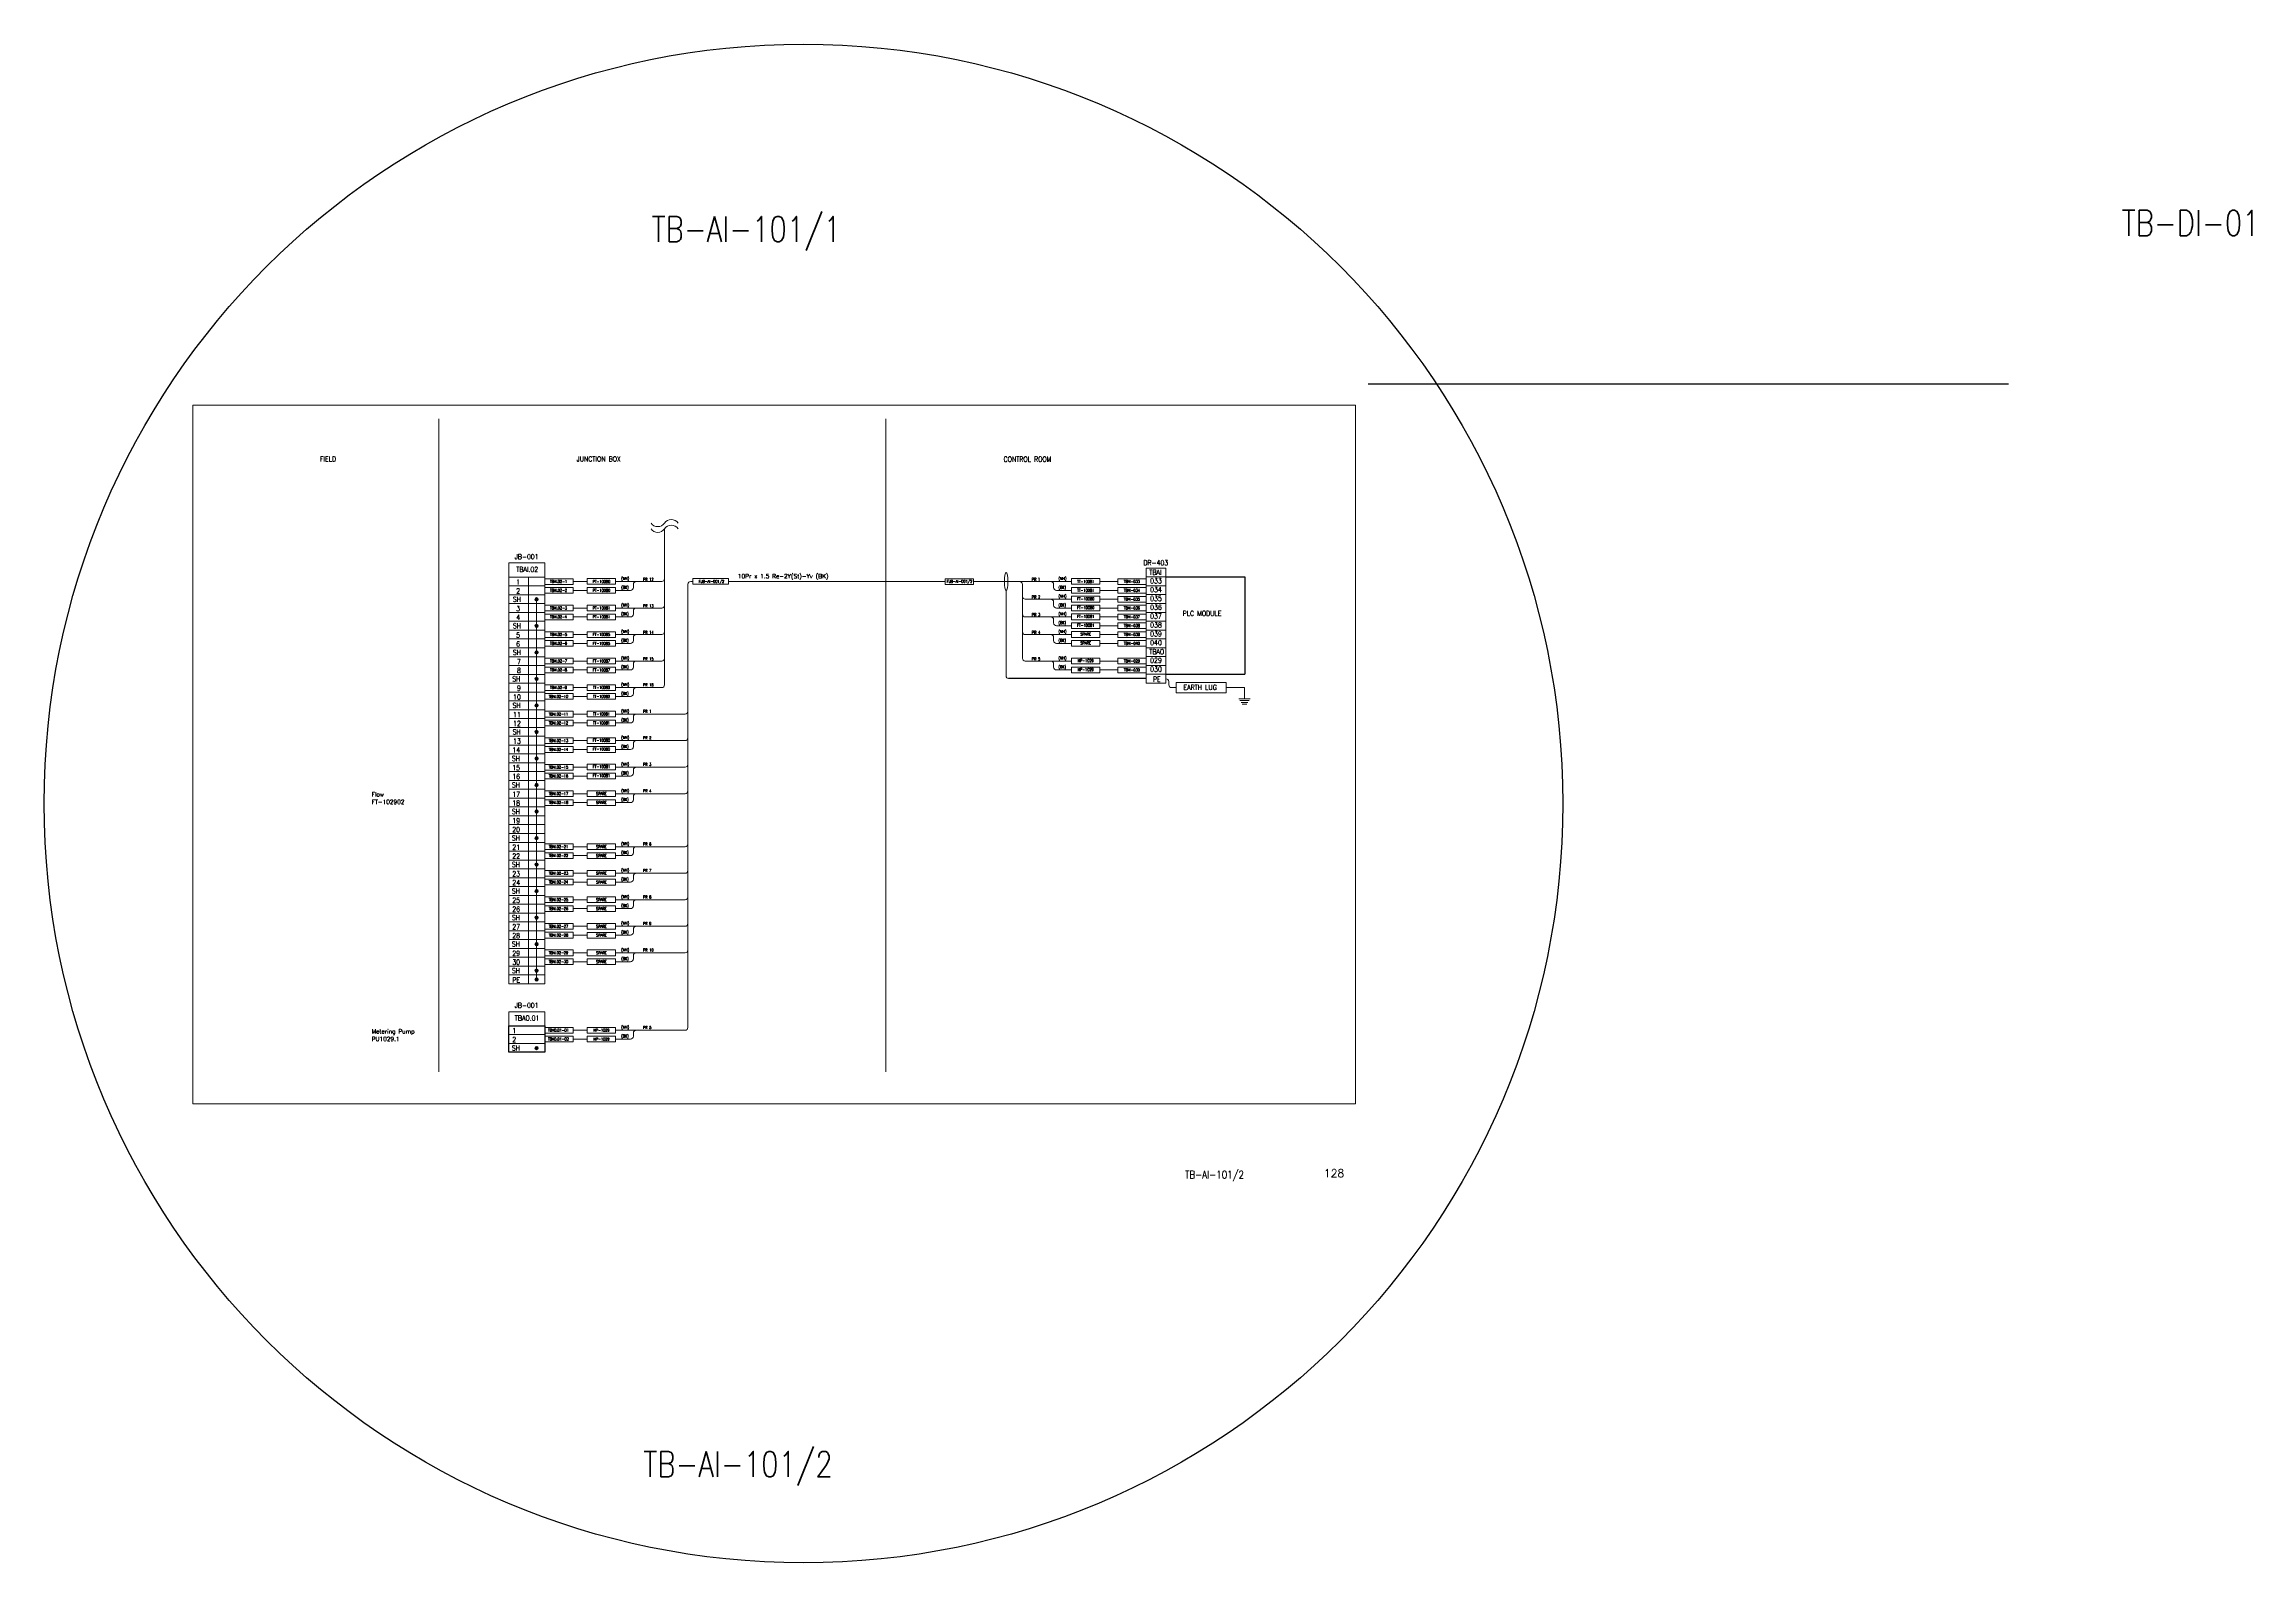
# Model space of a CAD drawing. Header units: millimetres. Extents: x -14942 to 24072, y -50285 to 2207.
# Drawn here: x 487 to 1267, y -2462 to -1925 of the extents above; entities that cross this region are included whole.
import ezdxf
from ezdxf.enums import TextEntityAlignment as Align

# ---------------------------------------------------------------- set-up
doc = ezdxf.new("R2010")
doc.units = ezdxf.units.MM
doc.header["$MEASUREMENT"] = 0
for name, color, linetype in [('BEAM', 3, 'CONTINUOUS'), ('INSTRUMENT', 1, 'CONTINUOUS'), ('TEXT', 2, 'CONTINUOUS')]:
    doc.layers.add(name, color=color, linetype=linetype)
doc.styles.add('ROMANS', font='romans')

msp = doc.modelspace()

# ---------------------------------------------------------------- hatches: boundary and pattern name
at = {"layer": 'INSTRUMENT', "lineweight": 13}
for points in [[(661.31, -2121.11, 1), (660.1, -2121.11, 1)], [(661.31, -2130.49, 1), (660.1, -2130.49, 1)], [(661.31, -2139.86, 1), (660.1, -2139.86, 1)], [(661.31, -2149.24, 1), (660.1, -2149.24, 1)], [(661.31, -2158.61, 1), (660.1, -2158.61, 1)], [(661.31, -2167.99, 1), (660.1, -2167.99, 1)], [(661.31, -2177.36, 1), (660.1, -2177.36, 1)], [(661.31, -2186.74, 1), (660.1, -2186.74, 1)], [(661.31, -2196.11, 1), (660.1, -2196.11, 1)], [(661.31, -2205.49, 1), (660.1, -2205.49, 1)], [(661.31, -2214.86, 1), (660.1, -2214.86, 1)], [(661.31, -2224.24, 1), (660.1, -2224.24, 1)], [(661.31, -2233.61, 1), (660.1, -2233.61, 1)], [(661.31, -2242.99, 1), (660.1, -2242.99, 1)], [(661.31, -2252.36, 1), (660.1, -2252.36, 1)], [(661.31, -2252.36, 1), (660.1, -2252.36, 1)], [(661.31, -2255.49, 1), (660.1, -2255.49, 1)], [(661.31, -2255.49, 1), (660.1, -2255.49, 1)], [(661.31, -2279.72, 1), (660.1, -2279.72, 1)]]:
    msp.add_hatch(color=7, dxfattribs=at).paths.add_polyline_path(points)

# ---------------------------------------------------------------- linework, layer by layer
at = {"layer": 'BEAM', "color": 7, "lineweight": 13, "ltscale": 0.3}
for p, q in [((626.21, -2288.07), (626.21, -2057.32)), ((784.11, -2288.07), (784.11, -2057.32))]:
    msp.add_line(p, q, dxfattribs=at)
at = {"layer": 'INSTRUMENT', "color": 1}
msp.add_line((954.66, -2044.95), (1180.96, -2044.95), dxfattribs=at)
at = {"layer": 'INSTRUMENT', "color": 7, "lineweight": 13}
for p, q in [((705.93, -2096.17), (705.93, -2151.31)), ((650.88, -2113.25), (663.58, -2113.25)), ((650.88, -2113.25), (650.88, -2257)), ((657.9, -2113.25), (657.9, -2247.62)), ((663.58, -2113.25), (663.58, -2257)), ((673.61, -2114.81), (678.61, -2114.81)), ((688.65, -2114.81), (704.93, -2114.81)), ((715.18, -2114.79), (715.89, -2114.79)), ((728.59, -2114.79), (805.15, -2114.79)), ((849.75, -2114.81), (815.18, -2114.81)), ((849.75, -2114.81), (837.14, -2114.81)), ((866.13, -2114.81), (859.79, -2114.81)), ((876.16, -2110.08), (883.19, -2110.08)), ((876.16, -2113.2), (876.16, -2110.08)), ((876.16, -2113.2), (883.19, -2113.2)), ((876.16, -2113.2), (876.16, -2138.2)), ((883.19, -2113.2), (876.16, -2113.2)), ((883.19, -2113.2), (883.19, -2110.08)), ((883.19, -2113.2), (883.19, -2138.2)), ((663.58, -2116.37), (650.88, -2116.37)), ((650.88, -2119.5), (663.58, -2119.5)), ((663.58, -2119.5), (650.88, -2119.5)), ((663.58, -2122.62), (650.88, -2122.62)), ((660.71, -2121.11), (660.71, -2244.5)), ((673.61, -2117.94), (678.61, -2117.94)), ((688.65, -2117.94), (693.92, -2117.94)), ((694.92, -2116.94), (694.92, -2115.81)), ((714.18, -2132.56), (714.18, -2115.79)), ((826.7, -2117.97), (826.7, -2148.19)), ((832.47, -2115.81), (832.47, -2141.94)), ((849.75, -2121.06), (833.47, -2121.06)), ((843.48, -2116.94), (843.48, -2115.81)), ((843.48, -2123.19), (843.48, -2122.06)), ((849.75, -2117.94), (844.48, -2117.94)), ((866.13, -2117.94), (859.79, -2117.94)), ((866.13, -2121.06), (859.79, -2121.06)), ((883.19, -2116.33), (876.16, -2116.33)), ((876.16, -2119.45), (883.19, -2119.45)), ((883.19, -2119.45), (876.16, -2119.45)), ((883.19, -2122.58), (876.16, -2122.58)), ((650.88, -2125.75), (663.58, -2125.75)), ((663.58, -2125.75), (650.88, -2125.75)), ((663.58, -2128.87), (650.88, -2128.87)), ((673.61, -2124.19), (678.61, -2124.19)), ((673.61, -2127.31), (678.61, -2127.31)), ((688.65, -2124.19), (704.93, -2124.19)), ((688.65, -2127.31), (693.92, -2127.31)), ((694.92, -2126.31), (694.92, -2125.19)), ((849.75, -2127.31), (833.47, -2127.31)), ((843.48, -2129.44), (843.48, -2128.31)), ((849.75, -2124.19), (844.48, -2124.19)), ((849.75, -2130.44), (844.48, -2130.44)), ((866.13, -2124.19), (859.79, -2124.19)), ((866.13, -2127.31), (859.79, -2127.31)), ((866.13, -2130.44), (859.79, -2130.44)), ((876.16, -2125.7), (883.19, -2125.7)), ((883.19, -2125.7), (876.16, -2125.7)), ((883.19, -2128.83), (876.16, -2128.83)), ((663.58, -2132), (650.88, -2132)), ((650.88, -2132), (663.58, -2132)), ((663.58, -2135.12), (650.88, -2135.12)), ((650.88, -2138.25), (663.58, -2138.25)), ((663.58, -2138.25), (650.88, -2138.25)), ((673.61, -2133.56), (678.61, -2133.56)), ((673.61, -2136.69), (678.61, -2136.69)), ((688.65, -2133.56), (704.93, -2133.56)), ((688.65, -2136.69), (693.92, -2136.69)), ((694.92, -2135.69), (694.92, -2134.56)), ((714.18, -2272.42), (714.18, -2132.56)), ((849.75, -2133.56), (833.47, -2133.56)), ((843.48, -2135.69), (843.48, -2134.56)), ((849.75, -2136.69), (844.48, -2136.69)), ((866.13, -2133.56), (859.79, -2133.56)), ((866.13, -2136.69), (859.79, -2136.69)), ((883.19, -2131.95), (876.16, -2131.95)), ((876.16, -2131.95), (883.19, -2131.95)), ((883.19, -2131.95), (876.16, -2131.95)), ((883.19, -2135.08), (876.16, -2135.08)), ((876.16, -2138.2), (883.19, -2138.2)), ((883.19, -2138.2), (876.16, -2138.2)), ((876.16, -2138.2), (883.19, -2138.2)), ((883.19, -2138.2), (876.16, -2138.2)), ((883.19, -2138.2), (876.16, -2138.2)), ((883.19, -2138.2), (876.16, -2138.2)), ((876.16, -2138.2), (883.19, -2138.2)), ((883.19, -2138.2), (876.16, -2138.2)), ((876.16, -2138.2), (883.19, -2138.2)), ((876.16, -2141.33), (876.16, -2138.2)), ((883.19, -2141.33), (883.19, -2138.2)), ((663.58, -2141.37), (650.88, -2141.37)), ((663.58, -2144.5), (650.88, -2144.5)), ((650.88, -2144.5), (663.58, -2144.5)), ((673.61, -2142.94), (678.61, -2142.94)), ((688.65, -2142.94), (704.93, -2142.94)), ((694.92, -2145.06), (694.92, -2143.94)), ((849.75, -2142.94), (833.47, -2142.94)), ((843.48, -2145.06), (843.48, -2143.94)), ((866.13, -2142.94), (859.79, -2142.94)), ((883.19, -2141.33), (876.16, -2141.33)), ((876.16, -2144.45), (876.16, -2141.33)), ((883.19, -2144.45), (876.16, -2144.45)), ((876.16, -2147.58), (876.16, -2144.45)), ((883.19, -2144.45), (883.19, -2141.33)), ((883.19, -2147.58), (883.19, -2144.45)), ((663.58, -2147.62), (650.88, -2147.62)), ((663.58, -2150.75), (650.88, -2150.75)), ((650.88, -2150.75), (663.58, -2150.75)), ((673.61, -2146.06), (678.61, -2146.06)), ((673.61, -2152.31), (678.61, -2152.31)), ((688.65, -2146.06), (693.92, -2146.06)), ((688.65, -2152.31), (704.93, -2152.31)), ((694.92, -2154.44), (694.92, -2153.31)), ((849.75, -2146.06), (844.48, -2146.06)), ((866.13, -2146.06), (859.79, -2146.06)), ((876.16, -2147.58), (876.16, -2150.7)), ((876.16, -2147.58), (883.19, -2147.58)), ((883.19, -2147.58), (876.16, -2147.58)), ((876.16, -2147.58), (883.19, -2147.58)), ((883.19, -2147.58), (876.16, -2147.58)), ((883.19, -2147.58), (876.16, -2147.58)), ((883.19, -2150.7), (876.16, -2150.7)), ((883.19, -2147.58), (883.19, -2150.7)), ((884.2, -2151.32), (884.2, -2150.2)), ((885.2, -2152.32), (886.75, -2152.32)), ((886.75, -2150.5), (904.41, -2150.5)), ((886.75, -2154.13), (886.75, -2150.5)), ((904.41, -2150.5), (904.41, -2154.13)), ((904.41, -2152.32), (910.95, -2152.32)), ((910.95, -2152.32), (910.95, -2156.28)), ((663.58, -2153.87), (650.88, -2153.87)), ((650.88, -2157), (663.58, -2157)), ((663.58, -2157), (650.88, -2157)), ((650.88, -2160.12), (663.58, -2160.12)), ((663.58, -2160.12), (650.88, -2160.12)), ((673.61, -2155.44), (678.61, -2155.44)), ((688.65, -2155.44), (693.92, -2155.44)), ((904.41, -2154.13), (886.75, -2154.13)), ((908.98, -2156.28), (908.98, -2156.28)), ((908.98, -2156.28), (910.95, -2156.28)), ((909.35, -2156.89), (910.95, -2156.89)), ((909.76, -2157.55), (910.95, -2157.55)), ((910.13, -2158.16), (910.95, -2158.16)), ((910.95, -2156.28), (912.92, -2156.28)), ((910.95, -2156.28), (910.95, -2156.28)), ((910.95, -2156.89), (912.55, -2156.89)), ((910.95, -2157.55), (912.14, -2157.55)), ((910.95, -2158.16), (911.77, -2158.16)), ((650.88, -2163.25), (663.58, -2163.25)), ((663.58, -2163.25), (650.88, -2163.25)), ((663.58, -2166.37), (650.88, -2166.37)), ((673.61, -2161.69), (678.61, -2161.69)), ((673.61, -2164.81), (678.61, -2164.81)), ((688.65, -2161.69), (713.18, -2161.69)), ((688.65, -2164.81), (693.92, -2164.81)), ((694.92, -2163.81), (694.92, -2162.69)), ((650.88, -2169.5), (663.58, -2169.5)), ((663.58, -2169.5), (650.88, -2169.5)), ((663.58, -2172.62), (650.88, -2172.62)), ((650.88, -2175.75), (663.58, -2175.75)), ((663.58, -2175.75), (650.88, -2175.75)), ((673.61, -2171.06), (678.61, -2171.06)), ((673.61, -2174.19), (678.61, -2174.19)), ((688.65, -2171.06), (713.18, -2171.06)), ((688.65, -2174.19), (693.92, -2174.19)), ((694.92, -2173.19), (694.92, -2172.06)), ((663.58, -2178.87), (650.88, -2178.87)), ((663.58, -2182), (650.88, -2182)), ((650.88, -2182), (663.58, -2182)), ((673.61, -2180.44), (678.61, -2180.44)), ((673.61, -2183.56), (678.61, -2183.56)), ((688.65, -2180.44), (713.18, -2180.44)), ((688.65, -2183.56), (693.92, -2183.56)), ((694.92, -2182.56), (694.92, -2181.44)), ((663.58, -2185.12), (650.88, -2185.12)), ((650.88, -2188.25), (663.58, -2188.25)), ((663.58, -2188.25), (650.88, -2188.25)), ((663.58, -2191.37), (650.88, -2191.37)), ((673.61, -2189.81), (678.61, -2189.81)), ((688.65, -2189.81), (713.18, -2189.81)), ((694.92, -2191.94), (694.92, -2190.81)), ((663.58, -2194.5), (650.88, -2194.5)), ((650.88, -2194.5), (663.58, -2194.5)), ((663.58, -2197.62), (650.88, -2197.62)), ((673.61, -2192.94), (678.61, -2192.94)), ((688.65, -2192.94), (693.92, -2192.94)), ((663.58, -2200.75), (650.88, -2200.75)), ((650.88, -2200.75), (663.58, -2200.75)), ((663.58, -2203.87), (650.88, -2203.87)), ((650.88, -2207), (663.58, -2207)), ((663.58, -2207), (650.88, -2207)), ((650.88, -2210.12), (663.58, -2210.12)), ((663.58, -2210.12), (650.88, -2210.12)), ((650.88, -2213.25), (663.58, -2213.25)), ((663.58, -2213.25), (650.88, -2213.25)), ((673.61, -2208.56), (678.61, -2208.56)), ((673.61, -2211.69), (678.61, -2211.69)), ((688.65, -2208.56), (713.18, -2208.56)), ((688.65, -2211.69), (693.92, -2211.69)), ((694.92, -2210.69), (694.92, -2209.56)), ((650.88, -2216.37), (663.58, -2216.37)), ((663.58, -2216.37), (650.88, -2216.37)), ((663.58, -2219.5), (650.88, -2219.5)), ((650.88, -2222.62), (663.58, -2222.62)), ((663.58, -2222.62), (650.88, -2222.62)), ((673.61, -2217.94), (678.61, -2217.94)), ((673.61, -2221.06), (678.61, -2221.06)), ((688.65, -2217.94), (713.18, -2217.94)), ((688.65, -2221.06), (693.92, -2221.06)), ((694.92, -2220.06), (694.92, -2218.94)), ((663.58, -2225.75), (650.88, -2225.75)), ((663.58, -2228.87), (650.88, -2228.87)), ((650.88, -2228.87), (663.58, -2228.87)), ((673.61, -2227.31), (678.61, -2227.31)), ((673.61, -2230.44), (678.61, -2230.44)), ((688.65, -2227.31), (707.08, -2227.31)), ((688.65, -2230.44), (693.92, -2230.44)), ((694.92, -2229.44), (694.92, -2228.31)), ((707.08, -2227.31), (713.18, -2227.31)), ((663.58, -2232), (650.88, -2232)), ((663.58, -2235.12), (650.88, -2235.12)), ((650.88, -2235.12), (663.58, -2235.12)), ((663.58, -2238.25), (650.88, -2238.25)), ((673.61, -2236.69), (678.61, -2236.69)), ((688.65, -2236.69), (707.08, -2236.69)), ((694.92, -2238.81), (694.92, -2237.69)), ((707.08, -2236.69), (713.18, -2236.69)), ((650.88, -2241.37), (663.58, -2241.37)), ((663.58, -2241.37), (650.88, -2241.37)), ((650.88, -2244.5), (663.58, -2244.5)), ((663.58, -2244.5), (650.88, -2244.5)), ((650.88, -2244.5), (663.58, -2244.5)), ((663.58, -2244.5), (650.88, -2244.5)), ((650.88, -2244.5), (663.58, -2244.5)), ((663.58, -2244.5), (650.88, -2244.5)), ((650.88, -2244.5), (663.58, -2244.5)), ((663.58, -2244.5), (650.88, -2244.5)), ((650.88, -2244.5), (663.58, -2244.5)), ((663.58, -2244.5), (650.88, -2244.5)), ((657.9, -2244.5), (657.9, -2257)), ((660.71, -2244.5), (660.71, -2255.49)), ((673.61, -2239.81), (678.61, -2239.81)), ((673.61, -2246.06), (678.61, -2246.06)), ((688.65, -2239.81), (693.92, -2239.81)), ((688.65, -2246.06), (713.18, -2246.06)), ((694.92, -2248.19), (694.92, -2247.06)), ((663.58, -2247.62), (650.88, -2247.62)), ((650.88, -2250.75), (663.58, -2250.75)), ((663.58, -2250.75), (650.88, -2250.75)), ((663.58, -2253.87), (650.88, -2253.87)), ((673.61, -2249.19), (678.61, -2249.19)), ((688.65, -2249.19), (693.92, -2249.19)), ((650.88, -2257), (663.58, -2257)), ((663.58, -2257), (650.88, -2257)), ((663.58, -2271.86), (650.88, -2271.86)), ((663.58, -2274.98), (650.88, -2274.98)), ((650.88, -2274.98), (663.58, -2274.98)), ((663.58, -2278.11), (650.88, -2278.11)), ((673.61, -2273.42), (678.61, -2273.42)), ((673.61, -2276.55), (678.61, -2276.55)), ((688.65, -2273.42), (713.18, -2273.42)), ((688.65, -2276.55), (693.92, -2276.55)), ((694.92, -2275.55), (694.92, -2274.42)), ((650.88, -2281.23), (663.58, -2281.23)), ((663.58, -2281.23), (650.88, -2281.23))]:
    msp.add_line(p, q, dxfattribs=at)
at = {"layer": 'INSTRUMENT', "color": 7}
for p, q in [((883.19, -2113.2), (911.05, -2113.2)), ((911.05, -2113.2), (911.05, -2147.58)), ((876.16, -2149.14), (827.5, -2149.14)), ((883.19, -2147.58), (911.05, -2147.58))]:
    msp.add_line(p, q, dxfattribs=at)
at = {"layer": 'INSTRUMENT', "color": 7, "lineweight": 13}
for points in [[(539.16, -2052.45), (950.16, -2052.45), (950.16, -2299.44), (539.16, -2299.44)], [(650.88, -2113.25), (663.58, -2113.25), (663.58, -2108.25), (650.88, -2108.25)], [(663.58, -2113.8), (673.61, -2113.8), (673.61, -2115.82), (663.58, -2115.82)], [(678.61, -2113.78), (688.65, -2113.78), (688.65, -2115.8), (678.61, -2115.8)], [(715.89, -2113.78), (728.59, -2113.78), (728.59, -2115.8), (715.89, -2115.8)], [(805.15, -2113.8), (815.18, -2113.8), (815.18, -2115.82), (805.15, -2115.82)], [(849.75, -2113.78), (859.79, -2113.78), (859.79, -2115.8), (849.75, -2115.8)], [(866.13, -2113.8), (876.16, -2113.8), (876.16, -2115.82), (866.13, -2115.82)], [(663.58, -2116.93), (673.61, -2116.93), (673.61, -2118.95), (663.58, -2118.95)], [(678.61, -2116.93), (688.65, -2116.93), (688.65, -2118.95), (678.61, -2118.95)], [(849.75, -2116.93), (859.79, -2116.93), (859.79, -2118.95), (849.75, -2118.95)], [(849.75, -2120.03), (859.79, -2120.03), (859.79, -2122.05), (849.75, -2122.05)], [(866.13, -2116.93), (876.16, -2116.93), (876.16, -2118.95), (866.13, -2118.95)], [(866.13, -2120.05), (876.16, -2120.05), (876.16, -2122.07), (866.13, -2122.07)], [(663.58, -2123.18), (673.61, -2123.18), (673.61, -2125.2), (663.58, -2125.2)], [(663.58, -2126.3), (673.61, -2126.3), (673.61, -2128.32), (663.58, -2128.32)], [(678.61, -2123.16), (688.65, -2123.16), (688.65, -2125.18), (678.61, -2125.18)], [(678.61, -2126.3), (688.65, -2126.3), (688.65, -2128.32), (678.61, -2128.32)], [(849.75, -2123.18), (859.79, -2123.18), (859.79, -2125.2), (849.75, -2125.2)], [(849.75, -2126.28), (859.79, -2126.28), (859.79, -2128.3), (849.75, -2128.3)], [(849.75, -2129.43), (859.79, -2129.43), (859.79, -2131.45), (849.75, -2131.45)], [(866.13, -2123.18), (876.16, -2123.18), (876.16, -2125.2), (866.13, -2125.2)], [(866.13, -2126.3), (876.16, -2126.3), (876.16, -2128.32), (866.13, -2128.32)], [(866.13, -2129.43), (876.16, -2129.43), (876.16, -2131.45), (866.13, -2131.45)], [(663.58, -2132.55), (673.61, -2132.55), (673.61, -2134.57), (663.58, -2134.57)], [(663.58, -2135.68), (673.61, -2135.68), (673.61, -2137.7), (663.58, -2137.7)], [(678.61, -2132.55), (688.65, -2132.55), (688.65, -2134.57), (678.61, -2134.57)], [(678.61, -2135.7), (688.65, -2135.7), (688.65, -2137.71), (678.61, -2137.71)], [(849.75, -2132.53), (859.79, -2132.53), (859.79, -2134.55), (849.75, -2134.55)], [(849.75, -2135.68), (859.79, -2135.68), (859.79, -2137.7), (849.75, -2137.7)], [(866.13, -2132.55), (876.16, -2132.55), (876.16, -2134.57), (866.13, -2134.57)], [(866.13, -2135.68), (876.16, -2135.68), (876.16, -2137.7), (866.13, -2137.7)], [(663.58, -2141.93), (673.61, -2141.93), (673.61, -2143.95), (663.58, -2143.95)], [(663.58, -2145.05), (673.61, -2145.05), (673.61, -2147.07), (663.58, -2147.07)], [(678.61, -2141.93), (688.65, -2141.93), (688.65, -2143.95), (678.61, -2143.95)], [(678.61, -2145.07), (688.65, -2145.07), (688.65, -2147.09), (678.61, -2147.09)], [(849.75, -2141.91), (859.79, -2141.91), (859.79, -2143.93), (849.75, -2143.93)], [(849.75, -2145.05), (859.79, -2145.05), (859.79, -2147.07), (849.75, -2147.07)], [(866.13, -2141.93), (876.16, -2141.93), (876.16, -2143.95), (866.13, -2143.95)], [(866.13, -2145.05), (876.16, -2145.05), (876.16, -2147.07), (866.13, -2147.07)], [(663.58, -2151.3), (673.61, -2151.3), (673.61, -2153.32), (663.58, -2153.32)], [(678.61, -2151.28), (688.65, -2151.28), (688.65, -2153.3), (678.61, -2153.3)], [(663.58, -2154.43), (673.61, -2154.43), (673.61, -2156.45), (663.58, -2156.45)], [(663.58, -2160.68), (673.61, -2160.68), (673.61, -2162.7), (663.58, -2162.7)], [(678.61, -2154.43), (688.65, -2154.43), (688.65, -2156.45), (678.61, -2156.45)], [(678.61, -2160.66), (688.65, -2160.66), (688.65, -2162.68), (678.61, -2162.68)], [(663.58, -2163.8), (673.61, -2163.8), (673.61, -2165.82), (663.58, -2165.82)], [(678.61, -2163.8), (688.65, -2163.8), (688.65, -2165.82), (678.61, -2165.82)], [(663.58, -2170.05), (673.61, -2170.05), (673.61, -2172.07), (663.58, -2172.07)], [(663.58, -2173.18), (673.61, -2173.18), (673.61, -2175.2), (663.58, -2175.2)], [(678.61, -2170.03), (688.65, -2170.03), (688.65, -2172.05), (678.61, -2172.05)], [(678.61, -2173.18), (688.65, -2173.18), (688.65, -2175.2), (678.61, -2175.2)], [(663.58, -2179.43), (673.61, -2179.43), (673.61, -2181.45), (663.58, -2181.45)], [(663.58, -2182.55), (673.61, -2182.55), (673.61, -2184.57), (663.58, -2184.57)], [(678.61, -2179.41), (688.65, -2179.41), (688.65, -2181.43), (678.61, -2181.43)], [(678.61, -2182.55), (688.65, -2182.55), (688.65, -2184.57), (678.61, -2184.57)], [(663.58, -2188.8), (673.61, -2188.8), (673.61, -2190.82), (663.58, -2190.82)], [(663.58, -2191.93), (673.61, -2191.93), (673.61, -2193.95), (663.58, -2193.95)], [(678.61, -2188.8), (688.65, -2188.8), (688.65, -2190.82), (678.61, -2190.82)], [(678.61, -2191.95), (688.65, -2191.95), (688.65, -2193.96), (678.61, -2193.96)], [(663.58, -2207.55), (673.61, -2207.55), (673.61, -2209.57), (663.58, -2209.57)], [(678.61, -2207.55), (688.65, -2207.55), (688.65, -2209.57), (678.61, -2209.57)], [(663.58, -2210.68), (673.61, -2210.68), (673.61, -2212.7), (663.58, -2212.7)], [(678.61, -2210.7), (688.65, -2210.7), (688.65, -2212.71), (678.61, -2212.71)], [(663.58, -2216.93), (673.61, -2216.93), (673.61, -2218.95), (663.58, -2218.95)], [(663.58, -2220.05), (673.61, -2220.05), (673.61, -2222.07), (663.58, -2222.07)], [(678.61, -2216.93), (688.65, -2216.93), (688.65, -2218.95), (678.61, -2218.95)], [(678.61, -2220.07), (688.65, -2220.07), (688.65, -2222.09), (678.61, -2222.09)], [(663.58, -2226.3), (673.61, -2226.3), (673.61, -2228.32), (663.58, -2228.32)], [(663.58, -2229.43), (673.61, -2229.43), (673.61, -2231.45), (663.58, -2231.45)], [(678.61, -2226.3), (688.65, -2226.3), (688.65, -2228.32), (678.61, -2228.32)], [(678.61, -2229.45), (688.65, -2229.45), (688.65, -2231.46), (678.61, -2231.46)], [(663.58, -2235.68), (673.61, -2235.68), (673.61, -2237.7), (663.58, -2237.7)], [(663.58, -2238.8), (673.61, -2238.8), (673.61, -2240.82), (663.58, -2240.82)], [(678.61, -2235.68), (688.65, -2235.68), (688.65, -2237.7), (678.61, -2237.7)], [(678.61, -2238.82), (688.65, -2238.82), (688.65, -2240.84), (678.61, -2240.84)], [(663.58, -2245.05), (673.61, -2245.05), (673.61, -2247.07), (663.58, -2247.07)], [(678.61, -2245.05), (688.65, -2245.05), (688.65, -2247.07), (678.61, -2247.07)], [(663.58, -2248.18), (673.61, -2248.18), (673.61, -2250.2), (663.58, -2250.2)], [(678.61, -2248.2), (688.65, -2248.2), (688.65, -2250.21), (678.61, -2250.21)], [(650.88, -2271.86), (663.58, -2271.86), (663.58, -2266.86), (650.88, -2266.86)], [(663.58, -2272.41), (673.61, -2272.41), (673.61, -2274.43), (663.58, -2274.43)], [(663.58, -2275.54), (673.61, -2275.54), (673.61, -2277.55), (663.58, -2277.55)], [(678.61, -2272.41), (688.65, -2272.41), (688.65, -2274.43), (678.61, -2274.43)], [(678.61, -2275.56), (688.65, -2275.56), (688.65, -2277.57), (678.61, -2277.57)]]:
    msp.add_lwpolyline(points, close=True, dxfattribs=at)
at = {"layer": 'INSTRUMENT', "color": 7}
msp.add_lwpolyline([(650.88, -2271.86), (663.58, -2271.86), (663.58, -2281.23), (650.88, -2281.23)], close=True, dxfattribs=at)
at = {"layer": 'INSTRUMENT', "color": 1}
msp.add_circle((755.06, -2193.27), 268.42, dxfattribs=at)
at = {"layer": 'INSTRUMENT', "color": 7, "lineweight": 13}
for centre in [(660.71, -2121.11), (660.71, -2130.49), (660.71, -2139.86), (660.71, -2149.24), (660.71, -2158.61), (660.71, -2167.99), (660.71, -2177.36), (660.71, -2186.74), (660.71, -2196.11), (660.71, -2205.49), (660.71, -2214.86), (660.71, -2224.24), (660.71, -2233.61), (660.71, -2242.99), (660.71, -2252.36), (660.71, -2252.36), (660.71, -2255.49), (660.71, -2255.49), (660.71, -2279.72)]:
    msp.add_circle(centre, 0.609, dxfattribs=at)
for centre, radius, start, end in [((703.55, -2092.52), 2.89, 214.23695, 325.76305), ((703.55, -2094.55), 2.89, 214.23695, 325.76305), ((708.32, -2095.77), 2.89, 34.23695, 145.76305), ((708.32, -2097.79), 2.89, 34.23695, 145.76305), ((695.92, -2115.81), 1, 90, 180), ((704.93, -2113.81), 1, 270, 0), ((715.18, -2115.79), 1, 90, 180), ((831.47, -2115.81), 1, 0, 90), ((842.48, -2115.81), 1, 0, 90), ((693.92, -2116.94), 1, 270, 0), ((833.47, -2120.06), 1, 180, 270), ((842.48, -2122.06), 1, 0, 90), ((844.48, -2116.94), 1, 180, 270), ((693.92, -2126.31), 1, 270, 0), ((695.92, -2125.19), 1, 90, 180), ((704.93, -2123.19), 1, 270, 0), ((833.47, -2126.31), 1, 180, 270), ((842.48, -2128.31), 1, 0, 90), ((844.48, -2123.19), 1, 180, 270), ((844.48, -2129.44), 1, 180, 270), ((693.92, -2135.69), 1, 270, 0), ((695.92, -2134.56), 1, 90, 180), ((704.93, -2132.55), 1, 270, 0), ((833.47, -2132.56), 1, 180, 270), ((842.48, -2134.56), 1, 0, 90), ((844.48, -2135.69), 1, 180, 270), ((693.92, -2145.06), 1, 270, 0), ((695.92, -2143.94), 1, 90, 180), ((704.93, -2141.93), 1, 270, 0), ((833.47, -2141.94), 1, 180, 270), ((842.48, -2143.94), 1, 0, 90), ((844.48, -2145.06), 1, 180, 270), ((695.92, -2153.31), 1, 90, 180), ((704.93, -2151.31), 1, 270, 0), ((827.64, -2148.21), 0.938, 178.43326, 261.47962), ((883.2, -2150.2), 1, 0, 90), ((885.2, -2151.32), 1, 180, 270), ((693.92, -2154.44), 1, 270, 0), ((713.18, -2160.69), 1, 270, 0), ((693.92, -2163.81), 1, 270, 0), ((695.92, -2162.69), 1, 90, 180), ((693.92, -2173.19), 1, 270, 0), ((695.92, -2172.06), 1, 90, 180), ((713.18, -2170.06), 1, 270, 0), ((693.92, -2182.56), 1, 270, 0), ((695.92, -2181.44), 1, 90, 180), ((713.18, -2179.44), 1, 270, 0), ((693.92, -2191.94), 1, 270, 0), ((695.92, -2190.81), 1, 90, 180), ((713.18, -2188.81), 1, 270, 0), ((713.18, -2207.56), 1, 270, 0), ((693.92, -2210.69), 1, 270, 0), ((695.92, -2209.56), 1, 90, 180), ((693.92, -2220.06), 1, 270, 0), ((695.92, -2218.94), 1, 90, 180), ((713.18, -2216.94), 1, 270, 0), ((693.92, -2229.44), 1, 270, 0), ((695.92, -2228.31), 1, 90, 180), ((713.18, -2226.31), 1, 270, 0), ((693.92, -2238.81), 1, 270, 0), ((695.92, -2237.69), 1, 90, 180), ((713.18, -2235.69), 1, 270, 0), ((695.92, -2247.06), 1, 90, 180), ((713.18, -2245.06), 1, 270, 0), ((693.92, -2248.19), 1, 270, 0), ((693.92, -2275.55), 1, 270, 0), ((695.92, -2274.42), 1, 90, 180), ((713.18, -2272.42), 1, 270, 0)]:
    msp.add_arc(centre, radius, start, end, dxfattribs=at)
at = {"layer": 'INSTRUMENT', "color": 7, "lineweight": 13, "extrusion": (0, 0, -1)}
msp.add_ellipse((826.7, -2114.81), major_axis=(0, -3.16), ratio=0.189417, dxfattribs=at)

# ---------------------------------------------------------------- texts
at = {"layer": 'TEXT', "color": 7, "lineweight": 13, "style": 'ROMANS', "width": 0.8}
for s, height, p in [('TB-AI-101/1', 9, (701.36, -1994.74)), ('TB-DI-01', 9, (1221.05, -1992.56)), ('FIELD', 1.8, (584.15, -2072.39)), ('JUNCTION BOX', 1.8, (674.87, -2072.39)), ('CONTROL ROOM', 1.8, (825.79, -2072.47)), ('TBAI.02', 1.8, (653.52, -2111.43)), ('1', 1.8, (653.5, -2115.89)), ('(WH)', 1, (690.61, -2114.22)), ('PR 12', 1, (698.32, -2114.52)), ('FJB-AI-001/2', 1, (718.06, -2115.28)), ('FJB-AI-001/2', 1, (805.75, -2115.28)), ('PR 1', 1, (835.78, -2114.52)), ('(WH)', 1, (845.19, -2114.22)), ('TBAI', 1.8, (877.29, -2112.42)), ('SH', 1.8, (652.36, -2122)), ('2', 1.8, (653.5, -2119.02)), ('(BK)', 1, (690.61, -2117.36)), ('(WH)', 1, (690.61, -2123.6)), ('PR 2', 1, (835.78, -2120.77)), ('(BK)', 1, (845.19, -2117.36)), ('(WH)', 1, (845.19, -2120.47)), ('(BK)', 1, (845.19, -2123.61)), ('SH', 1.8, (652.36, -2131.37)), ('3', 1.8, (653.5, -2125.27)), ('4', 1.8, (653.5, -2128.39)), ('(BK)', 1, (690.61, -2126.74)), ('PR 13', 1, (698.32, -2123.89)), ('PR 3', 1, (835.78, -2127.02)), ('(WH)', 1, (845.19, -2126.72)), ('(BK)', 1, (845.19, -2129.86)), ('PLC MODULE', 1.8, (889.09, -2126.97)), ('5', 1.8, (653.5, -2134.64)), ('6', 1.8, (653.5, -2137.77)), ('(WH)', 1, (690.61, -2132.97)), ('(BK)', 1, (690.61, -2136.11)), ('PR 14', 1, (698.32, -2133.26)), ('PR 4', 1, (835.78, -2133.27)), ('(WH)', 1, (845.19, -2132.97)), ('(BK)', 1, (845.19, -2136.11)), ('SH', 1.8, (652.36, -2140.75)), ('7', 1.8, (653.8, -2144.02)), ('8', 1.8, (653.8, -2147.14)), ('(WH)', 1, (690.61, -2142.35)), ('(BK)', 1, (690.61, -2145.49)), ('PR 15', 1, (698.32, -2142.63)), ('PR 5', 1, (835.78, -2142.64)), ('(WH)', 1, (845.19, -2142.35)), ('(BK)', 1, (845.19, -2145.49)), ('TBAO', 1.8, (877.29, -2140.54)), ('SH', 1.8, (652.1, -2150.12)), ('9', 1.8, (653.8, -2153.39)), ('(WH)', 1, (690.61, -2151.72)), ('(BK)', 1, (690.61, -2154.86)), ('PR 16', 1, (698.32, -2151.82)), ('PE', 1.8, (878.58, -2150.22)), ('EARTH LUG', 1.8, (889.38, -2153.11)), ('SH', 1.8, (652.24, -2159.5)), ('10', 1.8, (652.39, -2156.52)), ('11', 1.8, (652.39, -2162.77)), ('(WH)', 1, (690.61, -2161.1)), ('PR 1', 1, (698.32, -2161.19)), ('SH', 1.8, (652.24, -2168.87)), ('12', 1.8, (652.39, -2165.89)), ('(BK)', 1, (690.61, -2164.24)), ('(WH)', 1, (690.61, -2170.47)), ('SH', 1.8, (651.99, -2178.25)), ('14', 1.8, (652.14, -2175.27)), ('13', 1.8, (652.39, -2172.14)), ('(BK)', 1, (690.61, -2173.61)), ('PR 2', 1, (698.32, -2170.57)), ('15', 1.8, (652.14, -2181.52)), ('16', 1.8, (652.14, -2184.64)), ('(WH)', 1, (690.61, -2179.85)), ('(BK)', 1, (690.61, -2182.99)), ('PR 3', 1, (698.32, -2179.94)), ('SH', 1.8, (651.99, -2187.62)), ('17', 1.8, (652.14, -2190.89)), ('18', 1.8, (652.14, -2194.02)), ('(WH)', 1, (690.61, -2189.22)), ('(BK)', 1, (690.61, -2192.36)), ('PR 4', 1, (698.32, -2189.32)), ('SH', 1.8, (651.99, -2197)), ('19', 1.8, (652.14, -2200.27)), ('SH', 1.8, (651.99, -2206.37)), ('20', 1.8, (652.14, -2203.39)), ('21', 1.8, (652.14, -2209.64)), ('(WH)', 1, (690.61, -2207.97)), ('PR 6', 1, (698.32, -2208.07)), ('SH', 1.8, (651.99, -2215.75)), ('22', 1.8, (652.14, -2212.77)), ('(BK)', 1, (690.61, -2211.11)), ('(WH)', 1, (690.61, -2217.35)), ('SH', 1.8, (651.99, -2225.12)), ('23', 1.8, (652.14, -2219.02)), ('24', 1.8, (652.14, -2222.14)), ('(BK)', 1, (690.61, -2220.49)), ('PR 7', 1, (698.32, -2217.44)), ('25', 1.8, (652.14, -2228.39)), ('26', 1.8, (652.14, -2231.52)), ('(WH)', 1, (690.61, -2226.72)), ('(BK)', 1, (690.61, -2229.86)), ('PR 8', 1, (698.32, -2226.82)), ('SH', 1.8, (651.99, -2234.5)), ('27', 1.8, (652.14, -2237.77)), ('28', 1.8, (652.14, -2240.89)), ('(WH)', 1, (690.61, -2236.1)), ('(BK)', 1, (690.61, -2239.24)), ('PR 9', 1, (698.32, -2236.19)), ('SH', 1.8, (651.99, -2243.87)), ('29', 1.8, (652.14, -2247.14)), ('(WH)', 1, (690.61, -2245.47)), ('(BK)', 1, (690.61, -2248.61)), ('PR 10', 1, (698.32, -2245.57)), ('SH', 1.8, (651.99, -2253.25)), ('30', 1.8, (652.14, -2250.27)), ('PE', 1.8, (652.14, -2256.52)), ('TBAO.01', 1.8, (653, -2270.03)), ('2', 1.8, (652.14, -2277.63)), ('1', 1.8, (652.14, -2274.5)), ('(WH)', 1, (690.61, -2272.83)), ('(BK)', 1, (690.61, -2275.97)), ('PR 5', 1, (698.32, -2272.93)), ('SH', 1.8, (651.99, -2280.61)), ('TB-AI-101/2', 2.8, (889.94, -2325.86)), ('TB-AI-101/2', 9, (698.42, -2431.31))]:
    msp.add_text(s, height=height, dxfattribs=at).set_placement(p)
for s, height, p in [('JB-001', 1.8, (657.21, -2106.02)), ('TBAI.02-1', 1, (668.45, -2114.79)), ('PT-10080', 1, (683.63, -2114.79)), ('TT-10081', 1, (854.81, -2114.8)), ('TBAI-033', 1, (871.15, -2114.79)), ('DR-403', 1.8, (879.59, -2108.17)), ('033', 1.8, (879.66, -2114.55)), ('TBAI.02-2', 1, (668.45, -2117.92)), ('PT-10080', 1, (683.63, -2117.94)), ('TT-10081', 1, (854.81, -2117.94)), ('FT-10080', 1, (854.81, -2120.94)), ('TBAI-034', 1, (871.15, -2117.92)), ('TBAI-035', 1, (871.15, -2121.04)), ('034', 1.8, (879.66, -2117.68)), ('035', 1.8, (879.66, -2120.8)), ('TBAI.02-3', 1, (668.45, -2124.17)), ('TBAI.02-4', 1, (668.45, -2127.29)), ('PT-10081', 1, (683.63, -2124.17)), ('PT-10081', 1, (683.63, -2127.29)), ('FT-10080', 1, (854.81, -2124.06)), ('FT-10081', 1, (854.81, -2127.17)), ('FT-10081', 1, (854.81, -2130.31)), ('TBAI-036', 1, (871.15, -2124.17)), ('TBAI-037', 1, (871.15, -2127.29)), ('TBAI-038', 1, (871.15, -2130.42)), ('036', 1.8, (879.66, -2123.93)), ('037', 1.8, (879.66, -2127.05)), ('038', 1.8, (879.66, -2130.18)), ('TBAI.02-5', 1, (668.45, -2133.54)), ('TBAI.02-6', 1, (668.45, -2136.67)), ('FT-10085', 1, (683.63, -2133.54)), ('FT-10085', 1, (683.63, -2136.69)), ('SPARE', 1, (854.81, -2133.42)), ('SPARE', 1, (854.81, -2136.56)), ('TBAI-039', 1, (871.15, -2133.54)), ('TBAI-040', 1, (871.15, -2136.67)), ('039', 1.8, (879.66, -2133.3)), ('040', 1.8, (879.66, -2136.43)), ('TBAI.02-7', 1, (668.45, -2142.92)), ('TBAI.02-8', 1, (668.45, -2146.04)), ('FT-10087', 1, (683.63, -2142.92)), ('FT-10087', 1, (683.63, -2146.06)), ('NP-1029', 1, (854.81, -2142.79)), ('NP-1029', 1, (854.81, -2145.94)), ('TBAI-029', 1, (871.15, -2142.92)), ('TBAI-030', 1, (871.15, -2146.04)), ('029', 1.8, (879.66, -2142.68)), ('030', 1.8, (879.66, -2145.8)), ('TBAI.02-9', 1, (668.45, -2152.29)), ('TT-10080', 1, (683.63, -2152.27)), ('TBAI.02-10', 1, (668.45, -2155.42)), ('TBAI.02-11', 1, (668.45, -2161.67)), ('TT-10080', 1, (683.63, -2155.42)), ('TT-10081', 1, (683.63, -2161.65)), ('TBAI.02-12', 1, (668.45, -2164.79)), ('TT-10081', 1, (683.63, -2164.79)), ('TBAI.02-13', 1, (668.45, -2171.04)), ('TBAI.02-14', 1, (668.45, -2174.17)), ('FT-10080', 1, (683.63, -2170.93)), ('FT-10080', 1, (683.63, -2174.05)), ('TBAI.02-15', 1, (668.45, -2180.42)), ('TBAI.02-16', 1, (668.45, -2183.54)), ('FT-10081', 1, (683.63, -2180.28)), ('FT-10081', 1, (683.63, -2183.43)), ('TBAI.02-17', 1, (668.45, -2189.79)), ('TBAI.02-18', 1, (668.45, -2192.92)), ('SPARE', 1, (683.63, -2189.79)), ('SPARE', 1, (683.63, -2192.94)), ('TBAI.02-21', 1, (668.45, -2208.54)), ('SPARE', 1, (683.63, -2208.54)), ('TBAI.02-22', 1, (668.45, -2211.67)), ('SPARE', 1, (683.63, -2211.69)), ('TBAI.02-23', 1, (668.45, -2217.92)), ('TBAI.02-24', 1, (668.45, -2221.04)), ('SPARE', 1, (683.63, -2217.92)), ('SPARE', 1, (683.63, -2221.06)), ('TBAI.02-25', 1, (668.45, -2227.29)), ('TBAI.02-26', 1, (668.45, -2230.42)), ('SPARE', 1, (683.63, -2227.29)), ('SPARE', 1, (683.63, -2230.44)), ('TBAI.02-27', 1, (668.45, -2236.67)), ('TBAI.02-28', 1, (668.45, -2239.79)), ('SPARE', 1, (683.63, -2236.69)), ('SPARE', 1, (683.63, -2239.79)), ('TBAI.02-29', 1, (668.45, -2246.04)), ('SPARE', 1, (683.63, -2246.04)), ('TBAI.02-30', 1, (668.45, -2249.17)), ('SPARE', 1, (683.63, -2249.19)), ('JB-001', 1.8, (657.21, -2264.62)), ('TBAO.01-01', 1, (668.45, -2273.4)), ('TBAO.01-02', 1, (668.45, -2276.53)), ('NP-1029', 1, (683.63, -2273.4)), ('NP-1029', 1, (683.63, -2276.55))]:
    msp.add_text(s, height=height, dxfattribs=at).set_placement(p, align=Align.MIDDLE_CENTER)
at = {"layer": 'TEXT', "color": 7, "lineweight": 13, "style": 'ROMANS'}
for s, p in [('10Pr x 1.5 Re-2Y(St)-Yv (BK)', (731.86, -2113.66)), ('Flow', (602.43, -2190.81)), ('FT-102902', (602.43, -2193.45)), ('Metering Pump', (602.43, -2274.59)), ('PU1029.1', (602.43, -2277.24))]:
    msp.add_text(s, height=1.5, dxfattribs=at).set_placement(p)
msp.add_text('128', height=2.8, dxfattribs=at).set_placement((942.6, -2323.96), align=Align.MIDDLE)

doc.saveas('drawing.dxf')
